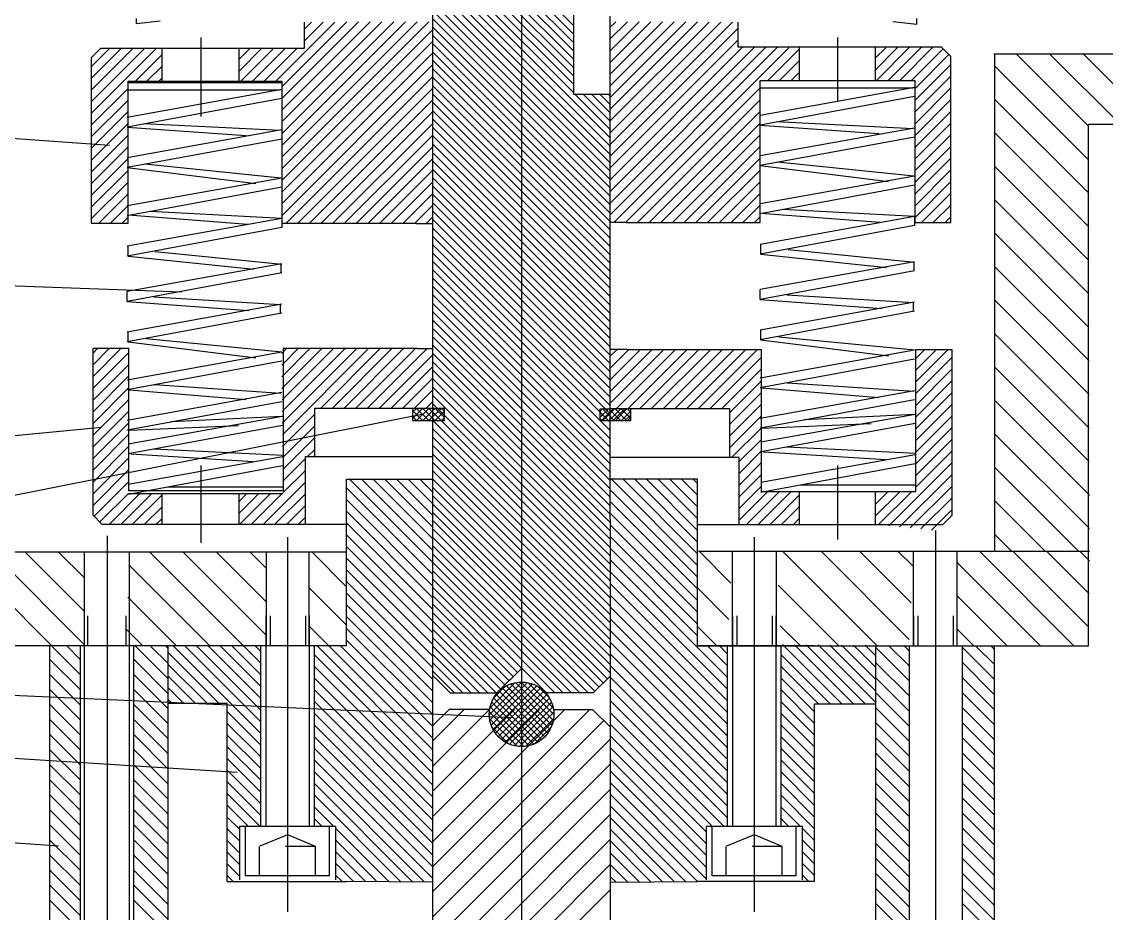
# Model space of a CAD drawing. Extents: x 0.6 to 11.2, y 0 to 9.3.
# Drawn here: x 2.582 to 6.192, y 1.522 to 4.49 of the extents above; entities that cross this region are included whole.
import ezdxf

# ---------------------------------------------------------------- set-up
doc = ezdxf.new("R2010")
doc.units = 0
doc.header["$LTSCALE"] = 10
for name, pattern in [('CENTER', [2, 1.25, -0.25, 0.25, -0.25]), ('DASHDOT', [1, 0.5, -0.25, 0, -0.25]), ('DOT', [0.25, 0, -0.25])]:
    doc.linetypes.add(name, pattern=pattern)
doc.layers.add('1', color=1, linetype='CONTINUOUS')

msp = doc.modelspace()

# ---------------------------------------------------------------- linework, layer by layer
at = {"layer": '1', "color": 0, "linetype": 'CONTINUOUS'}
for p, q in [((4.4182, 5.342), (4.4182, 4.2486)), ((3.9491, 4.9354), (3.9491, 3.2979)), ((4.4182, 4.4764), (3.9496, 4.945)), ((4.4182, 4.4485), (3.9496, 4.9171)), ((4.4182, 4.4207), (3.9496, 4.8893)), ((4.4182, 4.3928), (3.9496, 4.8614)), ((4.4182, 4.365), (3.9496, 4.8336)), ((4.4182, 4.3372), (3.9497, 4.8057)), ((4.4182, 4.3093), (3.9497, 4.7778)), ((4.4182, 4.2815), (3.9497, 4.75)), ((4.4182, 4.2536), (3.9497, 4.7221)), ((4.542, 4.102), (3.9497, 4.6943)), ((4.542, 4.0742), (3.9497, 4.6664)), ((4.542, 4.0463), (3.9498, 4.6386)), ((4.542, 4.0185), (3.9498, 4.6107)), ((4.542, 3.9907), (3.9498, 4.5828)), ((4.5419, 3.9629), (3.9498, 4.555)), ((4.5419, 3.935), (3.9498, 4.5271)), ((2.9636, 4.4821), (2.9636, 4.5003)), ((3.0429, 4.4912), (2.9636, 4.4821)), ((3.6247, 4.4884), (3.427, 4.2907)), ((3.9376, 4.4895), (3.449, 4.0009)), ((3.8985, 4.4894), (3.449, 4.0399)), ((3.8593, 4.4892), (3.449, 4.0788)), ((3.8202, 4.4891), (3.449, 4.1178)), ((3.7811, 4.4889), (3.449, 4.1568)), ((3.742, 4.4888), (3.449, 4.1958)), ((3.7029, 4.4887), (3.449, 4.2347)), ((3.6638, 4.4885), (3.449, 4.2737)), ((3.5856, 4.4883), (3.5229, 4.4255)), ((3.5465, 4.4881), (3.5229, 4.4645)), ((3.5229, 4.4015), (3.5229, 4.488)), ((4.5419, 3.9072), (3.9499, 4.4993)), ((4.5595, 4.4895), (4.5389, 4.4689)), ((4.5983, 4.4894), (4.539, 4.43)), ((4.6371, 4.4892), (4.5391, 4.3912)), ((4.676, 4.4891), (4.5392, 4.3523)), ((4.7148, 4.4889), (4.5393, 4.3134)), ((4.7536, 4.4888), (4.5394, 4.2745)), ((4.7925, 4.4887), (4.5395, 4.2357)), ((4.8313, 4.4885), (4.5396, 4.1968)), ((4.5397, 4.5084), (4.5397, 4.1754)), ((4.8702, 4.4884), (4.5397, 4.1579)), ((4.909, 4.4883), (4.5398, 4.119)), ((4.9478, 4.4881), (4.5399, 4.0802)), ((4.9667, 4.4044), (4.9667, 4.488)), ((5.4819, 4.4905), (5.5612, 4.4814)), ((5.5612, 4.4814), (5.5612, 4.4996)), ((3.9475, 4.4605), (3.449, 3.9619)), ((4.5419, 3.8794), (3.9499, 4.4714)), ((4.5419, 3.8515), (3.9499, 4.4436)), ((4.9667, 4.468), (4.54, 4.0413)), ((3.9476, 4.4216), (3.449, 3.9229)), ((4.5419, 3.8237), (3.9499, 4.4157)), ((4.9667, 4.429), (4.5401, 4.0024)), ((3.032, 4.4023), (2.8147, 4.185)), ((2.9928, 4.4021), (2.8147, 4.224)), ((2.9537, 4.402), (2.8147, 4.263)), ((2.9145, 4.4018), (2.8147, 4.3019)), ((2.8754, 4.4016), (2.8147, 4.3409)), ((2.8147, 4.3708), (2.8455, 4.4015)), ((2.8147, 3.8179), (2.8147, 4.3708)), ((2.8455, 4.4015), (3.5229, 4.4015)), ((3.0478, 4.3791), (2.9592, 4.2906)), ((3.0478, 4.4024), (3.0478, 4.2894)), ((3.3046, 4.4024), (3.3046, 4.2894)), ((3.3048, 4.4024), (3.3046, 4.4022)), ((3.3436, 4.4022), (3.3046, 4.3632)), ((3.3824, 4.4021), (3.3046, 4.3242)), ((3.4213, 4.4019), (3.3088, 4.2894)), ((3.4601, 4.4017), (3.3482, 4.2898)), ((3.4989, 4.4016), (3.3876, 4.2902)), ((3.9476, 4.3826), (3.449, 3.884)), ((4.5419, 3.7959), (3.9499, 4.3878)), ((4.9809, 4.4043), (4.5402, 3.9635)), ((5.0195, 4.4039), (4.5403, 3.9247)), ((5.0582, 4.4036), (4.5404, 3.8858)), ((5.0968, 4.4033), (4.5405, 3.8469)), ((5.1355, 4.4029), (4.5534, 3.8208)), ((5.644, 4.4044), (4.9667, 4.4044)), ((5.1701, 4.3986), (5.0654, 4.2938)), ((5.1701, 4.4026), (5.1701, 4.294)), ((5.4972, 4.4032), (5.4226, 4.3286)), ((5.4579, 4.4029), (5.4226, 4.3676)), ((5.4226, 4.4026), (5.4226, 4.294)), ((5.5365, 4.4035), (5.4269, 4.294)), ((5.5758, 4.4038), (5.4658, 4.2939)), ((5.615, 4.4042), (5.5048, 4.2939)), ((5.6491, 4.3993), (5.5437, 4.2938)), ((5.6686, 4.3798), (5.5547, 4.2659)), ((5.6748, 4.3737), (5.644, 4.4044)), ((5.6748, 3.8208), (5.6748, 4.3737)), ((6.5542, 4.3815), (5.8181, 4.3815)), ((5.8213, 2.7273), (5.8213, 4.3797)), ((6.1331, 4.1415), (5.8946, 4.3801)), ((6.238, 4.1481), (6.0053, 4.3807)), ((6.3096, 4.1878), (6.1161, 4.3813)), ((3.0478, 4.3401), (2.9977, 4.29)), ((3.9476, 4.3437), (3.449, 3.845)), ((4.5419, 3.7681), (3.9499, 4.36)), ((5.1701, 4.3596), (5.1044, 4.2939)), ((5.6748, 4.347), (5.5547, 4.2269)), ((6.1334, 4.0299), (5.8213, 4.342)), ((3.0478, 4.3012), (3.0361, 4.2895)), ((3.9477, 4.3047), (3.4609, 3.8179)), ((4.5419, 3.7402), (3.95, 4.3321)), ((4.5419, 3.7124), (3.95, 4.3043)), ((5.1701, 4.3206), (5.1434, 4.2939)), ((5.6748, 4.308), (5.5547, 4.1879)), ((2.9347, 4.2661), (2.8147, 4.1461)), ((3.4472, 4.2637), (2.9334, 4.1709)), ((3.4425, 4.2614), (2.9334, 4.2614)), ((2.934, 4.2873), (3.4482, 4.2873)), ((3.449, 4.2909), (2.9348, 4.2909)), ((2.9348, 4.2909), (2.9348, 3.8179)), ((3.449, 3.8179), (3.449, 4.2909)), ((3.9477, 4.2658), (3.4998, 3.8179)), ((4.5418, 3.6846), (3.95, 4.2764)), ((5.0405, 4.269), (4.5923, 3.8208)), ((5.5537, 4.2702), (5.04, 4.1775)), ((5.5491, 4.2679), (5.04, 4.2679)), ((5.0405, 3.8208), (5.0405, 4.2938)), ((5.0405, 4.2938), (5.5547, 4.2938)), ((5.5547, 4.2938), (5.5547, 3.8208)), ((5.6748, 4.269), (5.5547, 4.149)), ((2.9346, 4.227), (2.8147, 4.1071)), ((3.4472, 4.2335), (2.9334, 4.1384)), ((3.9477, 4.2268), (3.5388, 3.8179)), ((4.5418, 3.6567), (3.95, 4.2486)), ((4.4182, 4.2486), (4.5421, 4.2486)), ((4.542, 4.1298), (4.4232, 4.2486)), ((4.542, 4.1577), (4.4511, 4.2486)), ((4.542, 4.1855), (4.4789, 4.2486)), ((4.542, 4.2133), (4.5068, 4.2486)), ((4.542, 4.2411), (4.5346, 4.2486)), ((5.0405, 4.23), (4.6313, 3.8208)), ((5.5537, 4.2401), (5.04, 4.145)), ((5.6748, 4.2301), (5.5547, 4.11)), ((6.1336, 3.9183), (5.8213, 4.2306)), ((2.8743, 4.0777), (0.9981, 4.2125)), ((4.5418, 3.6289), (3.95, 4.2207)), ((4.5418, 3.6011), (3.9501, 4.1928)), ((5.0404, 4.191), (4.6703, 3.8208)), ((5.6748, 4.1911), (5.5547, 4.071)), ((2.9345, 4.1879), (2.8147, 4.0681)), ((3.9478, 4.1879), (3.5778, 3.8179)), ((4.5418, 3.5733), (3.9501, 4.165)), ((4.5397, 4.1754), (4.5397, 3.2076)), ((5.5491, 4.1334), (5.0934, 4.1566)), ((5.6748, 4.1521), (5.5547, 4.032)), ((2.9344, 4.1488), (2.8147, 4.0291)), ((2.9334, 4.1384), (3.3286, 4.1106)), ((3.4472, 4.1292), (2.9334, 4.0364)), ((3.4425, 4.1269), (2.9869, 4.15)), ((3.9478, 4.1489), (3.6168, 3.8179)), ((4.5418, 3.5454), (3.9501, 4.1371)), ((5.0404, 4.1519), (4.7093, 3.8208)), ((5.04, 4.145), (5.4352, 4.1172)), ((5.5537, 4.1357), (5.04, 4.043)), ((6.1339, 3.8067), (5.8213, 4.1193)), ((6.1331, 4.0192), (6.1331, 4.1483)), ((6.1331, 4.1483), (6.5542, 4.1483)), ((2.9342, 4.1097), (2.8147, 3.9902)), ((3.4472, 4.099), (2.9334, 4.0039)), ((3.9478, 4.11), (3.6557, 3.8179)), ((4.5418, 3.5176), (3.9501, 4.1093)), ((4.5418, 3.4898), (3.9501, 4.0814)), ((5.0403, 4.1129), (4.7482, 3.8208)), ((5.5537, 4.1056), (5.04, 4.0105)), ((5.6748, 4.1131), (5.5547, 3.9931)), ((2.9341, 4.0706), (2.8147, 3.9512)), ((3.9479, 4.0711), (3.6947, 3.8179)), ((4.5418, 3.4619), (3.9502, 4.0536)), ((5.0403, 4.0739), (4.7872, 3.8208)), ((5.6748, 4.0742), (5.5547, 3.9541)), ((2.934, 4.0315), (2.8147, 3.9122)), ((3.4449, 3.9692), (2.9915, 4.0155)), ((3.9479, 4.0321), (3.7337, 3.8179)), ((4.5418, 3.4341), (3.9502, 4.0257)), ((5.0402, 4.0348), (4.8262, 3.8208)), ((5.04, 4.0105), (5.4677, 3.9572)), ((5.5514, 3.9757), (5.0981, 4.0221)), ((5.6748, 4.0352), (5.5547, 3.9151)), ((6.1341, 3.6951), (5.8213, 4.0079)), ((6.1331, 2.4124), (6.1331, 4.0192)), ((2.9339, 3.9924), (2.8147, 3.8732)), ((2.9334, 4.0039), (3.3612, 3.9506)), ((3.9479, 3.9932), (3.7727, 3.8179)), ((4.5417, 3.4063), (3.9502, 3.9978)), ((5.0402, 3.9958), (4.8652, 3.8208)), ((5.5537, 3.9757), (5.04, 3.8829)), ((5.6748, 3.9962), (5.5547, 3.8761)), ((2.9338, 3.9533), (2.8147, 3.8343)), ((3.4472, 3.9692), (2.9334, 3.8764)), ((3.4472, 3.939), (2.9334, 3.8439)), ((3.9479, 3.9542), (3.8116, 3.8179)), ((4.5417, 3.3784), (3.9502, 3.97)), ((4.5417, 3.3506), (3.9502, 3.9421)), ((5.0401, 3.9568), (4.9041, 3.8208)), ((5.5537, 3.9456), (5.04, 3.8505)), ((5.6748, 3.9572), (5.5547, 3.8372)), ((2.9336, 3.9142), (2.8374, 3.8179)), ((3.948, 3.9153), (3.8506, 3.8179)), ((4.5417, 3.3228), (3.9502, 3.9143)), ((5.04, 3.9178), (4.9431, 3.8208)), ((5.6748, 3.9183), (5.5774, 3.8208)), ((2.9335, 3.8751), (2.8763, 3.8179)), ((3.948, 3.8763), (3.8896, 3.8179)), ((4.5417, 3.295), (3.9503, 3.8864)), ((5.04, 3.8787), (4.9821, 3.8208)), ((5.5537, 3.8412), (5.1143, 3.8644)), ((5.6748, 3.8793), (5.6163, 3.8208)), ((6.1343, 3.5835), (5.8213, 3.8966)), ((2.9338, 3.8364), (2.9153, 3.8179)), ((3.4472, 3.8347), (2.9334, 3.7419)), ((2.9357, 3.8463), (3.3333, 3.8161)), ((3.4472, 3.8347), (3.0078, 3.8578)), ((3.4472, 3.8347), (3.4472, 3.8045)), ((3.948, 3.8374), (3.9286, 3.8179)), ((4.5417, 3.2671), (3.9503, 3.8586)), ((4.5417, 3.2393), (3.9503, 3.8307)), ((5.0402, 3.8399), (5.0211, 3.8208)), ((5.5537, 3.8412), (5.04, 3.7484)), ((5.0423, 3.8528), (5.4398, 3.8227)), ((5.5537, 3.8412), (5.5537, 3.8111)), ((5.6748, 3.8403), (5.6553, 3.8208)), ((2.9348, 3.8179), (2.8147, 3.8179)), ((3.4472, 3.8045), (2.9334, 3.7094)), ((3.8954, 3.8179), (3.449, 3.8179)), ((3.8954, 3.8179), (3.9481, 3.8179)), ((4.5417, 3.2115), (3.9503, 3.8028)), ((4.5941, 3.8208), (4.5405, 3.8208)), ((4.5941, 3.8208), (5.0405, 3.8208)), ((5.5537, 3.8111), (5.04, 3.716)), ((5.5547, 3.8208), (5.6748, 3.8208)), ((4.5417, 3.1836), (3.9503, 3.775)), ((6.1346, 3.4719), (5.8213, 3.7852)), ((2.9357, 3.7094), (2.9357, 3.7419)), ((3.4472, 3.6816), (3.0264, 3.7233)), ((4.5417, 3.1558), (3.9504, 3.7471)), ((4.5416, 3.128), (3.9504, 3.7193)), ((5.0423, 3.716), (5.0423, 3.7484)), ((5.5537, 3.6882), (5.1329, 3.7299)), ((3.4472, 3.6839), (2.9334, 3.5912)), ((2.9357, 3.7094), (3.3542, 3.6654)), ((3.4449, 3.6839), (3.4449, 3.6538)), ((4.5416, 3.1002), (3.9504, 3.6914)), ((5.5537, 3.6905), (5.04, 3.5977)), ((5.0423, 3.716), (5.4607, 3.6719)), ((5.5514, 3.6905), (5.5514, 3.6603)), ((1.411, 3.6517), (3.1142, 3.5902)), ((3.4472, 3.6538), (2.9334, 3.5587)), ((4.5416, 3.0723), (3.9504, 3.6635)), ((5.5537, 3.6603), (5.04, 3.5652)), ((6.1348, 3.3603), (5.8213, 3.6739)), ((4.5416, 3.0445), (3.9504, 3.6357)), ((2.9334, 3.5587), (2.9334, 3.5912)), ((4.5416, 3.0167), (3.9504, 3.6078)), ((4.5416, 2.9888), (3.9505, 3.58)), ((5.04, 3.5652), (5.04, 3.5977)), ((5.5491, 3.5536), (5.1283, 3.5792)), ((2.9334, 3.5587), (3.3379, 3.5285)), ((3.4472, 3.5494), (2.9334, 3.4567)), ((3.4425, 3.5471), (3.0218, 3.5726)), ((3.4425, 3.5494), (3.4425, 3.5193)), ((4.5416, 2.961), (3.9505, 3.5521)), ((5.04, 3.5652), (5.4445, 3.5351)), ((5.5537, 3.556), (5.04, 3.4632)), ((5.5491, 3.556), (5.5491, 3.5258)), ((6.1351, 3.2487), (5.8213, 3.5625)), ((3.4472, 3.5193), (2.9334, 3.4242)), ((4.5416, 2.9332), (3.9505, 3.5243)), ((5.5537, 3.5258), (5.04, 3.4307)), ((4.5416, 2.9054), (3.9505, 3.4964)), ((4.5416, 2.8775), (3.9505, 3.4685)), ((2.9357, 3.4265), (2.9357, 3.4567)), ((3.4472, 3.3894), (2.9962, 3.4335)), ((4.5416, 2.8497), (3.9506, 3.4407)), ((5.0423, 3.4331), (5.0423, 3.4632)), ((5.0423, 3.4307), (5.4677, 3.3774)), ((5.5537, 3.396), (5.1027, 3.44)), ((6.1353, 3.1372), (5.8213, 3.4511)), ((2.9381, 3.4013), (2.8181, 3.4013)), ((2.8181, 3.4013), (2.8181, 2.8484)), ((2.9122, 3.4013), (2.8181, 3.3072)), ((2.8732, 3.4013), (2.8181, 3.3461)), ((2.8342, 3.4013), (2.8181, 3.3851)), ((2.9357, 3.4242), (3.3612, 3.3708)), ((2.9381, 2.9283), (2.9381, 3.4013)), ((3.4635, 3.4013), (3.4472, 3.385)), ((3.5024, 3.4013), (3.4476, 3.3464)), ((3.5414, 3.4013), (3.4479, 3.3078)), ((3.5804, 3.4013), (3.4483, 3.2692)), ((3.6194, 3.4013), (3.4487, 3.2305)), ((3.6583, 3.4013), (3.449, 3.1919)), ((3.6973, 3.4013), (3.4494, 3.1533)), ((3.7363, 3.4013), (3.4497, 3.1147)), ((3.8987, 3.4013), (3.4523, 3.4013)), ((3.4523, 3.4013), (3.4523, 2.9283)), ((3.7753, 3.4013), (3.5775, 3.2035)), ((3.8142, 3.4013), (3.6165, 3.2035)), ((3.8532, 3.4013), (3.6554, 3.2035)), ((3.8922, 3.4013), (3.6944, 3.2035)), ((3.9312, 3.4013), (3.7334, 3.2035)), ((3.8987, 3.4013), (3.9478, 3.4013)), ((4.5415, 2.8219), (3.9506, 3.4128)), ((4.5975, 3.3983), (4.5412, 3.3983)), ((4.7195, 3.3983), (4.5412, 3.22)), ((4.6805, 3.3983), (4.5412, 3.259)), ((4.6416, 3.3983), (4.5412, 3.298)), ((4.6026, 3.3983), (4.5412, 3.3369)), ((4.5636, 3.3983), (4.5412, 3.3759)), ((4.7585, 3.3983), (4.5607, 3.2006)), ((4.5975, 3.3983), (5.0439, 3.3983)), ((4.7975, 3.3983), (4.5997, 3.2006)), ((4.8364, 3.3983), (4.6387, 3.2006)), ((4.8754, 3.3983), (4.6776, 3.2006)), ((4.9144, 3.3983), (4.7166, 3.2006)), ((4.9534, 3.3983), (4.7556, 3.2006)), ((4.9923, 3.3983), (4.7946, 3.2006)), ((5.0313, 3.3983), (4.8335, 3.2006)), ((5.5537, 3.396), (5.04, 3.3032)), ((5.0439, 3.3983), (5.0439, 2.9254)), ((5.5581, 2.9254), (5.5581, 3.3983)), ((5.5581, 3.3983), (5.6781, 3.3983)), ((5.6658, 3.3983), (5.5581, 3.2906)), ((5.6269, 3.3983), (5.5581, 3.3295)), ((5.5879, 3.3983), (5.5581, 3.3685)), ((5.6781, 3.3983), (5.6781, 2.8455)), ((2.9381, 3.3882), (2.8181, 3.2682)), ((3.4472, 3.3894), (2.9334, 3.2966)), ((3.4472, 3.3593), (2.9334, 3.2642)), ((3.9478, 3.3789), (3.7724, 3.2035)), ((4.5415, 2.794), (3.9506, 3.385)), ((5.0438, 3.3719), (4.8725, 3.2006)), ((5.5537, 3.3658), (5.04, 3.2707)), ((5.6781, 3.3717), (5.5581, 3.2516)), ((2.9379, 3.349), (2.8181, 3.2292)), ((3.9478, 3.3399), (3.8113, 3.2035)), ((4.5415, 2.7662), (3.9506, 3.3571)), ((4.5415, 2.7384), (3.9506, 3.3293)), ((5.0437, 3.3328), (4.9115, 3.2006)), ((5.6781, 3.3327), (5.5581, 3.2126)), ((6.1355, 3.0256), (5.8213, 3.3398)), ((2.9377, 3.3099), (2.8181, 3.1902)), ((3.9478, 3.3009), (3.8503, 3.2035)), ((3.9491, 3.2979), (3.9491, 2.8336)), ((4.5415, 2.7106), (3.9507, 3.3014)), ((5.0435, 3.2936), (4.9386, 3.1887)), ((5.5514, 3.2591), (5.1306, 3.287)), ((5.6781, 3.2937), (5.5581, 3.1736)), ((2.9375, 3.2707), (2.8181, 3.1513)), ((3.4472, 3.2549), (2.9334, 3.1621)), ((2.9404, 3.2642), (3.3286, 3.2317)), ((3.4449, 3.2526), (3.0241, 3.2804)), ((3.9478, 3.2619), (3.8893, 3.2035)), ((4.5415, 2.6827), (3.9507, 3.2735)), ((5.0434, 3.2545), (4.9388, 3.1499)), ((5.5537, 3.2614), (5.04, 3.1687)), ((5.0469, 3.2707), (5.4352, 3.2383)), ((5.6781, 3.2547), (5.5581, 3.1347)), ((2.9373, 3.2315), (2.8181, 3.1123)), ((3.4472, 3.2247), (2.9334, 3.1297)), ((3.9478, 3.223), (3.9283, 3.2035)), ((4.5415, 2.6549), (3.9507, 3.2457)), ((4.5415, 2.6271), (3.9507, 3.2178)), ((4.5412, 2.8336), (4.5412, 3.2152)), ((5.0433, 3.2154), (4.9389, 3.1111)), ((5.5537, 3.2313), (5.04, 3.1362)), ((5.6781, 3.2158), (5.5581, 3.0957)), ((6.1358, 2.914), (5.8213, 3.2284)), ((3.9143, 3.1821), (0.8986, 2.5833)), ((2.9371, 3.1924), (2.8181, 3.0733)), ((3.5576, 3.1835), (3.4501, 3.0761)), ((3.5576, 3.0434), (3.5576, 3.2035)), ((3.5576, 3.2035), (3.8569, 3.2035)), ((3.8569, 3.2035), (3.9087, 3.2035)), ((3.8835, 3.1608), (3.8835, 3.2037)), ((3.8835, 3.2037), (3.9879, 3.2037)), ((3.9172, 3.2037), (3.8835, 3.17)), ((3.8966, 3.2037), (3.8835, 3.1906)), ((3.8835, 3.1946), (3.9172, 3.1608)), ((3.9379, 3.2037), (3.895, 3.1608)), ((3.895, 3.2037), (3.9379, 3.1608)), ((3.9087, 3.2035), (3.9478, 3.2035)), ((3.9585, 3.2037), (3.9156, 3.1608)), ((3.9156, 3.2037), (3.9585, 3.1608)), ((3.9792, 3.2037), (3.9363, 3.1608)), ((3.9363, 3.2037), (3.9792, 3.1608)), ((4.5415, 2.5992), (3.9507, 3.19)), ((3.9569, 3.2037), (3.9879, 3.1728)), ((3.9879, 3.1918), (3.9569, 3.1608)), ((3.9776, 3.2037), (3.9879, 3.1934)), ((3.9879, 3.2037), (3.9879, 3.1608)), ((4.5071, 3.1608), (4.5071, 3.2007)), ((4.5071, 3.2007), (4.5409, 3.2007)), ((4.5119, 3.2007), (4.5071, 3.1959)), ((4.5347, 3.2007), (4.5071, 3.1731)), ((4.514, 3.2007), (4.5071, 3.1937)), ((4.5071, 3.1884), (4.5347, 3.1608)), ((4.5508, 3.2007), (4.511, 3.1608)), ((4.5553, 3.2007), (4.5155, 3.1608)), ((4.5155, 3.2007), (4.5553, 3.1608)), ((4.576, 3.2007), (4.5361, 3.1608)), ((4.5361, 3.2007), (4.576, 3.1608)), ((4.5875, 3.2006), (4.5412, 3.2006)), ((4.5898, 3.2007), (4.55, 3.1608)), ((4.5966, 3.2007), (4.5568, 3.1608)), ((4.5568, 3.2007), (4.5966, 3.1608)), ((4.5775, 3.2007), (4.6084, 3.1697)), ((4.6084, 3.1918), (4.5775, 3.1608)), ((4.6393, 3.2006), (4.5875, 3.2006)), ((4.6084, 3.1803), (4.589, 3.1608)), ((4.5981, 3.2007), (4.6084, 3.1903)), ((4.6084, 3.2007), (4.6084, 3.1608)), ((4.9386, 3.2006), (4.6393, 3.2006)), ((4.9386, 3.0405), (4.9386, 3.2006)), ((5.5561, 3.1826), (5.0423, 3.0898)), ((5.5537, 3.1826), (5.1864, 3.164)), ((2.9369, 3.1532), (2.8181, 3.0343)), ((3.4495, 3.176), (2.9357, 3.0833)), ((3.4495, 3.1459), (2.9357, 3.0508)), ((2.9404, 3.1297), (3.3031, 3.1459)), ((3.4472, 3.176), (3.0799, 3.1575)), ((3.5574, 3.1444), (3.4504, 3.0375)), ((3.8835, 3.1739), (3.8966, 3.1608)), ((3.9879, 3.1608), (3.8835, 3.1608)), ((4.5415, 2.5714), (3.9507, 3.1621)), ((3.9879, 3.1712), (3.9776, 3.1608)), ((4.5071, 3.1678), (4.514, 3.1608)), ((4.6084, 3.1608), (4.5071, 3.1608)), ((4.6084, 3.1712), (4.5981, 3.1608)), ((5.0431, 3.1763), (4.9391, 3.0723)), ((5.5561, 3.1525), (5.0423, 3.0574)), ((5.0469, 3.1362), (5.4096, 3.1525)), ((5.6781, 3.1768), (5.5581, 3.0567)), ((1.3289, 2.9961), (2.8474, 3.1395)), ((2.9367, 3.114), (2.8181, 2.9954)), ((3.5572, 3.1053), (3.4508, 2.9988)), ((4.5414, 2.5436), (3.9508, 3.1343)), ((4.5414, 2.5158), (3.9508, 3.1064)), ((5.043, 3.1372), (4.9448, 3.039)), ((5.6781, 3.1378), (5.5581, 3.0177)), ((6.136, 2.8024), (5.8213, 3.1171)), ((2.9365, 3.0749), (2.8181, 2.9564)), ((4.5414, 2.4879), (3.9508, 3.0785)), ((5.0429, 3.0981), (4.97, 3.0252)), ((5.5584, 3.0527), (5.1283, 3.0736)), ((5.6781, 3.0988), (5.5581, 2.9788)), ((2.9363, 3.0357), (2.8181, 2.9174)), ((3.4495, 3.0415), (2.9357, 2.9488)), ((2.945, 3.0508), (3.3519, 3.0253)), ((3.4518, 3.0462), (3.0218, 3.0671)), ((3.5262, 3.0353), (3.4511, 2.9602)), ((3.5262, 2.8177), (3.5262, 3.0419)), ((3.5262, 3.0419), (3.557, 3.0419)), ((3.5571, 3.0662), (3.5328, 3.0419)), ((3.557, 3.0419), (3.9485, 3.0419)), ((4.5414, 2.4601), (3.9508, 3.0507)), ((4.9392, 3.039), (4.5404, 3.039)), ((4.97, 3.039), (4.9392, 3.039)), ((5.0427, 3.059), (4.97, 2.9863)), ((4.97, 2.8148), (4.97, 3.039)), ((5.5561, 3.0481), (5.0423, 2.9553)), ((5.0516, 3.0574), (5.4584, 3.0319)), ((5.6781, 3.0599), (5.5581, 2.9398)), ((3.4495, 3.0114), (2.9357, 2.9163)), ((4.5414, 2.4323), (3.9508, 3.0228)), ((5.0426, 3.0199), (4.97, 2.9473)), ((5.5561, 3.018), (5.0423, 2.9229)), ((5.6781, 3.0209), (5.4688, 2.8116)), ((6.0997, 2.7273), (5.8213, 3.0057)), ((2.9361, 2.9965), (2.8181, 2.8784)), ((3.5262, 2.9963), (3.4515, 2.9216)), ((3.6629, 2.4124), (3.6629, 2.9665)), ((3.6629, 2.9665), (3.9514, 2.9665)), ((3.951, 2.689), (3.6735, 2.9665)), ((3.951, 2.7279), (3.7125, 2.9665)), ((3.9511, 2.7668), (3.7515, 2.9665)), ((3.9512, 2.8057), (3.7904, 2.9665)), ((3.9512, 2.8447), (3.8294, 2.9665)), ((3.9513, 2.8836), (3.8684, 2.9665)), ((3.9514, 2.9225), (3.9074, 2.9665)), ((3.9514, 2.9614), (3.9463, 2.9665)), ((4.5414, 2.4044), (3.9509, 2.995)), ((4.5414, 2.3766), (3.9509, 2.9671)), ((4.8315, 2.9665), (4.5429, 2.9665)), ((4.8315, 2.6797), (4.5447, 2.9665)), ((4.8315, 2.7187), (4.5836, 2.9665)), ((4.8315, 2.7576), (4.6226, 2.9665)), ((4.8315, 2.7966), (4.6616, 2.9665)), ((4.8315, 2.8356), (4.7006, 2.9665)), ((4.8315, 2.8745), (4.7395, 2.9665)), ((4.8315, 2.9135), (4.7785, 2.9665)), ((4.8315, 2.9525), (4.8175, 2.9665)), ((4.8315, 2.4124), (4.8315, 2.9665)), ((5.0425, 2.9808), (4.97, 2.9083)), ((5.6781, 2.9819), (5.5043, 2.8081)), ((2.9359, 2.9574), (2.8225, 2.8439)), ((3.4523, 2.9283), (2.9381, 2.9283)), ((3.0683, 2.9418), (3.4518, 2.9418)), ((3.5262, 2.9573), (3.3854, 2.8165)), ((3.9509, 2.6501), (3.6629, 2.9381)), ((4.5414, 2.3488), (3.9509, 2.9393)), ((4.8315, 2.6407), (4.5429, 2.9293)), ((5.0423, 2.9417), (4.97, 2.8693)), ((5.0439, 2.9254), (5.5581, 2.9254)), ((5.1701, 2.9248), (5.1701, 2.8161)), ((5.1748, 2.9484), (5.5584, 2.9484)), ((5.5044, 2.9251), (5.4226, 2.8433)), ((5.4653, 2.925), (5.4226, 2.8823)), ((5.4226, 2.9248), (5.4226, 2.8161)), ((5.4261, 2.9248), (5.4226, 2.9212)), ((5.5436, 2.9253), (5.4333, 2.815)), ((5.6781, 2.9429), (5.5398, 2.8046)), ((2.9358, 2.9182), (2.8421, 2.8245)), ((2.9742, 2.9176), (2.874, 2.8175)), ((3.0145, 2.919), (2.9126, 2.8171)), ((2.9374, 2.9188), (3.4515, 2.9188)), ((3.0478, 2.9133), (2.9512, 2.8167)), ((3.0478, 2.9202), (3.0478, 2.8158)), ((3.3046, 2.9202), (3.3046, 2.8158)), ((3.3329, 2.9199), (3.3046, 2.8916)), ((3.3715, 2.9195), (3.3046, 2.8527)), ((3.4101, 2.9192), (3.3068, 2.8159)), ((3.4487, 2.9188), (3.3461, 2.8162)), ((3.5262, 2.9183), (3.4247, 2.8169)), ((3.9508, 2.6112), (3.6629, 2.8991)), ((4.5414, 2.321), (3.9509, 2.9114)), ((4.8315, 2.6017), (4.5428, 2.8904)), ((5.0628, 2.9232), (4.97, 2.8304)), ((5.1024, 2.9238), (4.9936, 2.815)), ((5.1419, 2.9244), (5.0328, 2.8152)), ((5.1701, 2.9135), (5.072, 2.8155)), ((5.6781, 2.904), (5.5753, 2.8011)), ((5.9883, 2.7273), (5.8213, 2.8944)), ((3.0478, 2.8743), (2.9899, 2.8164)), ((3.5262, 2.8794), (3.464, 2.8172)), ((3.9508, 2.5723), (3.6629, 2.8602)), ((4.5317, 2.3028), (3.9509, 2.8835)), ((4.5177, 2.2889), (3.9509, 2.8557)), ((5.1701, 2.8746), (5.1112, 2.8157)), ((5.6781, 2.865), (5.6108, 2.7976)), ((2.8181, 2.8484), (2.8488, 2.8177)), ((2.8488, 2.8177), (3.5262, 2.8177)), ((3.0478, 2.8353), (3.0285, 2.816)), ((3.5262, 2.8404), (3.5033, 2.8175)), ((3.5262, 2.8177), (3.6647, 2.8177)), ((3.9507, 2.5334), (3.6629, 2.8212)), ((3.9491, 2.8336), (3.9491, 1.6253)), ((4.5038, 2.275), (3.951, 2.8278)), ((4.5412, 2.8336), (4.5412, 1.8788)), ((4.8315, 2.5628), (4.5428, 2.8514)), ((5.1701, 2.8356), (5.1505, 2.816)), ((5.6781, 2.8455), (5.6474, 2.8148)), ((3.9506, 2.4945), (3.6629, 2.7822)), ((4.4899, 2.2611), (3.951, 2.8)), ((4.8315, 2.5238), (4.5427, 2.8125)), ((4.97, 2.8148), (4.8318, 2.8148)), ((5.6474, 2.8148), (4.97, 2.8148)), ((5.877, 2.7273), (5.8213, 2.783)), ((4.4674, 2.2557), (3.951, 2.7721)), ((4.4396, 2.2557), (3.951, 2.7443)), ((4.8315, 2.4848), (4.5427, 2.7736)), ((3.6632, 2.7243), (1.991, 2.7243)), ((2.6826, 2.4125), (2.3677, 2.7274)), ((2.7889, 2.4175), (2.48, 2.7264)), ((2.7898, 2.528), (2.5923, 2.7255)), ((2.7906, 2.6385), (2.7046, 2.7245)), ((2.7913, 0.325), (2.7913, 2.7238)), ((2.9404, 0.3262), (2.9404, 2.7238)), ((3.3196, 2.4121), (3.0079, 2.7238)), ((3.3955, 2.4475), (3.1193, 2.7237)), ((3.3955, 2.5589), (3.2307, 2.7237)), ((3.3955, 2.6702), (3.342, 2.7237)), ((3.3955, 2.7237), (3.3955, 2.4126)), ((3.539, 2.4126), (3.539, 2.7237)), ((3.6631, 2.6091), (3.5485, 2.7237)), ((3.9506, 2.4556), (3.6629, 2.7432)), ((4.4118, 2.2557), (3.951, 2.7164)), ((4.8315, 2.4458), (4.5426, 2.7347)), ((4.8348, 2.7273), (5.8213, 2.7273)), ((4.9427, 2.6213), (4.8378, 2.7262)), ((4.9484, 2.4125), (4.9484, 2.726)), ((5.0944, 2.4125), (5.0944, 2.726)), ((5.4303, 2.4115), (5.1157, 2.726)), ((5.5365, 2.4333), (5.2438, 2.726)), ((5.5422, 2.5557), (5.3719, 2.726)), ((5.5479, 2.678), (5.4999, 2.726)), ((5.5502, 2.4125), (5.5502, 2.726)), ((5.6962, 2.4125), (5.6962, 2.726)), ((6.0847, 2.4124), (5.7709, 2.7262)), ((5.8213, 2.7273), (6.1362, 2.7273)), ((6.1337, 2.4747), (5.8819, 2.7266)), ((6.1348, 2.585), (5.9929, 2.7269)), ((6.1359, 2.6953), (6.1039, 2.7272)), ((3.2081, 2.4122), (2.9389, 2.6814)), ((3.9505, 2.4167), (3.6629, 2.7043)), ((4.3839, 2.2557), (3.9511, 2.6885)), ((4.9314, 2.3069), (4.5426, 2.6957)), ((5.9735, 2.4123), (5.6961, 2.6897)), ((3.9504, 2.3778), (3.6629, 2.6653)), ((4.3561, 2.2557), (3.9511, 2.6607)), ((4.9314, 2.268), (4.5425, 2.6568)), ((3.663, 2.4812), (3.5394, 2.6047)), ((3.9504, 2.3389), (3.6629, 2.6263)), ((4.246, 2.3379), (3.9511, 2.6328)), ((4.232, 2.324), (3.9511, 2.605)), ((4.9314, 2.229), (4.5425, 2.6179)), ((4.9361, 2.4998), (4.829, 2.607)), ((5.302, 2.4117), (5.0998, 2.6139)), ((3.0966, 2.4124), (2.935, 2.5739)), ((3.9503, 2.2999), (3.6629, 2.5873)), ((4.2181, 2.3101), (3.9511, 2.5771)), ((4.9314, 2.19), (4.5424, 2.579)), ((5.8622, 2.4122), (5.6958, 2.5786)), ((3.9502, 2.261), (3.6629, 2.5484)), ((4.2042, 2.2962), (3.9512, 2.5493)), ((4.9314, 2.151), (4.5424, 2.5401)), ((3.9502, 2.2221), (3.6629, 2.5094)), ((4.1902, 2.2823), (3.9512, 2.5214)), ((4.1763, 2.2684), (3.9512, 2.4935)), ((4.9314, 2.1121), (4.5423, 2.5011)), ((2.9851, 2.4125), (2.9312, 2.4664)), ((3.6039, 2.4122), (3.5398, 2.4762)), ((3.9501, 2.1832), (3.6629, 2.4704)), ((4.1612, 2.2557), (3.9512, 2.4657)), ((4.9314, 2.0731), (4.5423, 2.4622)), ((4.8957, 2.4122), (4.8306, 2.4773)), ((5.1738, 2.4119), (5.1064, 2.4793)), ((5.751, 2.412), (5.6955, 2.4675)), ((3.95, 2.1443), (3.6629, 2.4314)), ((4.1334, 2.2557), (3.9512, 2.4378)), ((4.9314, 2.0341), (4.5422, 2.4233)), ((3.2662, 2.4124), (2.0297, 2.4124)), ((2.6749, 2.4095), (2.6749, 1.2408)), ((2.7778, 2.3155), (2.6837, 2.4096)), ((2.7779, 2.3655), (2.7328, 2.4106)), ((2.7779, 1.1263), (2.7779, 2.4114)), ((2.9549, 1.1263), (2.9549, 2.4114)), ((3.0695, 2.3029), (2.961, 2.4113)), ((3.0695, 2.353), (3.012, 2.4105)), ((3.0695, 2.4031), (3.063, 2.4096)), ((3.0695, 1.2408), (3.0695, 2.4095)), ((3.2388, 2.2206), (3.0699, 2.3895)), ((3.3778, 2.1205), (3.086, 2.4124)), ((3.3778, 2.1595), (3.125, 2.4123)), ((3.3778, 2.1985), (3.164, 2.4123)), ((3.3778, 2.2375), (3.203, 2.4122)), ((3.3778, 2.2764), (3.2421, 2.4122)), ((3.6629, 2.4124), (3.2662, 2.4124)), ((3.3778, 2.3154), (3.2811, 2.4121)), ((3.3778, 2.3544), (3.3201, 2.4121)), ((3.3778, 2.3934), (3.3592, 2.412)), ((3.3778, 1.9519), (3.3778, 2.412)), ((3.3957, 1.8115), (3.3957, 2.412)), ((3.54, 1.8115), (3.54, 2.412)), ((3.5561, 1.9519), (3.5561, 2.412)), ((3.9498, 2.0276), (3.5654, 2.412)), ((3.9499, 2.0665), (3.6042, 2.4122)), ((3.95, 2.1054), (3.643, 2.4123)), ((4.1055, 2.2557), (3.9512, 2.41)), ((4.9314, 1.9952), (4.5422, 2.3844)), ((4.8315, 2.4124), (5.221, 2.4124)), ((5.221, 2.4124), (4.8315, 2.4124)), ((4.9314, 2.3459), (4.865, 2.4123)), ((4.9314, 2.3849), (4.9042, 2.4121)), ((4.9314, 1.9519), (4.9314, 2.412)), ((4.9492, 1.8115), (4.9492, 2.412)), ((5.0936, 1.8115), (5.0936, 2.412)), ((5.1096, 1.9519), (5.1096, 2.412)), ((5.3116, 2.2194), (5.1148, 2.4162)), ((5.3506, 2.2194), (5.1541, 2.4159)), ((5.3896, 2.2194), (5.1934, 2.4156)), ((5.221, 2.4124), (5.8203, 2.4124)), ((5.4258, 2.2221), (5.2327, 2.4152)), ((5.4256, 2.2613), (5.272, 2.4149)), ((5.4253, 2.3006), (5.3113, 2.4146)), ((5.4251, 2.3398), (5.3506, 2.4143)), ((5.4248, 2.379), (5.3899, 2.4139)), ((5.4247, 1.2287), (5.4247, 2.4095)), ((5.5355, 2.2954), (5.4247, 2.4063)), ((5.5355, 2.3456), (5.4708, 2.4102)), ((5.5355, 2.3957), (5.5201, 2.4111)), ((5.5355, 2.4113), (5.5355, 1.121)), ((5.7125, 2.4113), (5.7125, 1.121)), ((5.8192, 2.3008), (5.7125, 2.4076)), ((5.8192, 2.3509), (5.7596, 2.4105)), ((5.8192, 2.401), (5.8106, 2.4096)), ((5.8192, 2.4095), (5.8192, 1.2287)), ((5.8203, 2.4124), (6.1331, 2.4124)), ((2.7778, 2.2654), (2.6749, 2.3683)), ((3.0695, 2.2528), (2.9548, 2.3674)), ((3.1998, 2.2206), (3.0699, 2.3505)), ((3.9498, 1.9887), (3.5561, 2.3824)), ((4.0777, 2.2557), (3.9513, 2.3821)), ((4.0499, 2.2557), (3.9513, 2.3543)), ((5.2727, 2.2194), (5.1098, 2.3822)), ((5.5355, 2.2453), (5.4247, 2.3562)), ((5.8192, 2.2507), (5.7125, 2.3574)), ((2.7778, 2.2153), (2.6749, 2.3182)), ((3.0695, 2.2026), (2.9548, 2.3173)), ((3.1609, 2.2206), (3.0699, 2.3116)), ((3.9497, 1.9498), (3.5561, 2.3434)), ((4.022, 2.2557), (3.9513, 2.3264)), ((4.0082, 2.2557), (3.9513, 2.3125)), ((4.2463, 2.3383), (4.1635, 2.2557)), ((4.2463, 2.3383), (4.3291, 2.2557)), ((4.5414, 2.3125), (4.4844, 2.2557)), ((4.9314, 1.9562), (4.5421, 2.3454)), ((5.2337, 2.2194), (5.1098, 2.3433)), ((1.6392, 2.2878), (4.2142, 2.1741)), ((3.9496, 1.9109), (3.5561, 2.3044)), ((4.2468, 2.2915), (4.1385, 2.1833)), ((4.2656, 2.2897), (4.1403, 2.1644)), ((4.2238, 2.2892), (4.1408, 2.2062)), ((4.2818, 2.2853), (4.1447, 2.1482)), ((4.2962, 2.279), (4.151, 2.1339)), ((4.1894, 2.2755), (4.1545, 2.2406)), ((4.3406, 2.1339), (4.1955, 2.279)), ((4.3469, 2.1482), (4.2098, 2.2853)), ((4.3514, 2.1644), (4.2261, 2.2897)), ((4.3532, 2.1833), (4.2449, 2.2915)), ((4.3509, 2.2062), (4.2679, 2.2892)), ((4.3371, 2.2406), (4.3023, 2.2755)), ((4.9314, 1.9172), (4.5421, 2.3065)), ((5.221, 2.1931), (5.1098, 2.3043)), ((5.5355, 2.1952), (5.4247, 2.3061)), ((5.8192, 2.2006), (5.7125, 2.3073)), ((2.7778, 2.1652), (2.6749, 2.2681)), ((3.0695, 2.1525), (2.9548, 2.2672)), ((3.1219, 2.2206), (3.0699, 2.2726)), ((3.9496, 1.872), (3.5561, 2.2655)), ((4.0082, 2.2557), (4.1686, 2.2557)), ((4.3002, 2.0917), (4.1533, 2.2386)), ((4.3089, 2.2711), (4.159, 2.1211)), ((4.3125, 2.1001), (4.1617, 2.2508)), ((4.3201, 2.2617), (4.1684, 2.1099)), ((4.3233, 2.1099), (4.1715, 2.2617)), ((4.33, 2.2508), (4.1792, 2.1001)), ((4.3327, 2.1211), (4.1828, 2.2711)), ((4.3384, 2.2386), (4.1915, 2.0917)), ((4.4844, 2.2557), (4.3254, 2.2557)), ((4.9314, 1.8782), (4.542, 2.2676)), ((5.221, 2.1541), (5.1098, 2.2654)), ((5.5356, 2.1451), (5.4247, 2.256)), ((5.8192, 2.1505), (5.7125, 2.2572)), ((2.7778, 2.1151), (2.6749, 2.218)), ((3.0695, 2.1024), (2.9548, 2.2171)), ((3.0829, 2.2206), (3.0699, 2.2336)), ((3.2662, 2.2206), (3.0699, 2.2206)), ((3.2662, 1.6281), (3.2662, 2.2206)), ((3.9495, 1.8331), (3.5561, 2.2265)), ((4.2708, 2.0798), (4.1414, 2.2091)), ((4.2864, 2.0848), (4.1465, 2.2248)), ((4.3452, 2.2248), (4.2053, 2.0848)), ((4.3502, 2.2091), (4.2209, 2.0798)), ((4.9314, 1.8393), (4.542, 2.2287)), ((5.221, 2.1152), (5.1098, 2.2264)), ((5.221, 1.6281), (5.221, 2.2194)), ((5.221, 2.2194), (5.4259, 2.2194)), ((5.5356, 2.0949), (5.4247, 2.2058)), ((5.8192, 2.1004), (5.7126, 2.207)), ((2.7778, 2.065), (2.6749, 2.1678)), ((3.0695, 2.0523), (2.9548, 2.167)), ((3.3778, 2.0816), (3.2662, 2.1932)), ((3.9494, 1.7941), (3.5561, 2.1875)), ((4.0048, 2.2005), (3.9487, 2.1445)), ((4.0552, 2.2005), (3.9487, 2.094)), ((4.3058, 2.2005), (3.9488, 1.8436)), ((4.2222, 2.2005), (3.9488, 1.9271)), ((4.1387, 2.2005), (3.9488, 2.0106)), ((4.4728, 2.2005), (3.9489, 1.6767)), ((4.3893, 2.2005), (3.9489, 1.7601)), ((4.1405, 2.2005), (4.0048, 2.2005)), ((4.0048, 2.2005), (4.0048, 2.2005)), ((4.2528, 2.0771), (4.1387, 2.1912)), ((4.2314, 2.0778), (4.1395, 2.1698)), ((4.353, 2.1912), (4.2388, 2.0771)), ((4.3522, 2.1698), (4.2602, 2.0778)), ((4.3535, 2.2005), (4.4822, 2.2005)), ((4.4822, 2.2005), (4.5406, 2.1422)), ((4.9204, 1.8113), (4.5419, 2.1897)), ((5.221, 2.0762), (5.1098, 2.1874)), ((3.3778, 2.0426), (3.2662, 2.1542)), ((3.9494, 1.7552), (3.5561, 2.1485)), ((4.5193, 2.1635), (3.949, 1.5932)), ((4.2026, 2.086), (4.1476, 2.141)), ((4.3441, 2.141), (4.289, 2.086)), ((4.8814, 1.8113), (4.5419, 2.1508)), ((5.221, 2.0372), (5.1097, 2.1485)), ((5.5356, 2.0448), (5.4247, 2.1557)), ((5.8192, 2.0503), (5.7126, 2.1569)), ((1.3289, 2.1151), (3.2988, 1.9922)), ((2.7777, 2.0149), (2.6749, 2.1177)), ((3.0695, 2.0022), (2.9548, 2.1169)), ((3.3778, 2.0036), (3.2662, 2.1153)), ((3.9493, 1.7163), (3.5561, 2.1096)), ((4.5407, 2.1014), (3.949, 1.5097)), ((4.86, 1.7937), (4.5418, 2.1119)), ((5.221, 1.9982), (5.1097, 2.1095)), ((5.5356, 1.9947), (5.4247, 2.1056)), ((5.8192, 2.0001), (5.7126, 2.1068)), ((2.7777, 1.9648), (2.6749, 2.0676)), ((3.0695, 1.9521), (2.9548, 2.0668)), ((3.3778, 1.9646), (3.2662, 2.0763)), ((3.9492, 1.6774), (3.5561, 2.0706)), ((4.8599, 1.7548), (4.5418, 2.073)), ((5.221, 1.9593), (5.1097, 2.0706)), ((3.3778, 1.9257), (3.2662, 2.0373)), ((3.9492, 1.6385), (3.5561, 2.0316)), ((4.8598, 1.7159), (4.5417, 2.034)), ((5.221, 1.9203), (5.1097, 2.0316)), ((5.5356, 1.9446), (5.4247, 2.0555)), ((5.8192, 1.95), (5.7126, 2.0566)), ((2.7777, 1.9147), (2.6749, 2.0175)), ((3.0695, 1.902), (2.9548, 2.0167)), ((3.3778, 1.8867), (3.2662, 1.9983)), ((3.9231, 1.6256), (3.5561, 1.9926)), ((4.5407, 2.0179), (3.949, 1.4262)), ((4.8597, 1.6771), (4.5417, 1.9951)), ((5.221, 1.8813), (5.1097, 1.9926)), ((5.5356, 1.8944), (5.4247, 2.0054)), ((5.8192, 1.8999), (5.7126, 2.0065)), ((2.7777, 1.8646), (2.6749, 1.9674)), ((3.0695, 1.8519), (2.9548, 1.9666)), ((3.3778, 1.8477), (3.2662, 1.9594)), ((3.3778, 1.9002), (3.3778, 1.9519)), ((3.8837, 1.6261), (3.5561, 1.9537)), ((3.5561, 1.9002), (3.5561, 1.9519)), ((4.8596, 1.6382), (4.5416, 1.9562)), ((4.9314, 1.9002), (4.9314, 1.9519)), ((5.1096, 1.9002), (5.1096, 1.9519)), ((5.221, 1.8424), (5.1097, 1.9537)), ((5.5356, 1.8443), (5.4247, 1.9553)), ((5.8192, 1.8498), (5.7127, 1.9564)), ((2.7777, 1.8145), (2.6749, 1.9173)), ((3.0695, 1.8018), (2.9548, 1.9165)), ((3.3753, 1.8113), (3.2662, 1.9204)), ((3.8443, 1.6265), (3.5561, 1.9147)), ((4.5408, 1.9345), (3.9491, 1.3428)), ((4.8303, 1.6285), (4.5416, 1.9173)), ((5.221, 1.8034), (5.1097, 1.9147)), ((3.3363, 1.8113), (3.2662, 1.8814)), ((3.3778, 1.8113), (3.3778, 1.9002)), ((3.5561, 1.8113), (3.5561, 1.9002)), ((4.5412, 1.8788), (4.5412, 1.6253)), ((4.7918, 1.6281), (4.5415, 1.8783)), ((4.9314, 1.8113), (4.9314, 1.9002)), ((5.1096, 1.8113), (5.1096, 1.9002)), ((5.5357, 1.7942), (5.4247, 1.9052)), ((5.8192, 1.7997), (5.7127, 1.9063)), ((2.7777, 1.7644), (2.6749, 1.8672)), ((3.0695, 1.7517), (2.9548, 1.8664)), ((3.3066, 1.8021), (3.2662, 1.8424)), ((3.6205, 1.8113), (3.5561, 1.8757)), ((4.5408, 1.851), (3.9491, 1.2593)), ((5.1741, 1.8113), (5.1096, 1.8757)), ((5.5357, 1.7441), (5.4247, 1.8551)), ((5.8192, 1.7496), (5.7127, 1.8561)), ((2.7776, 1.7143), (2.6749, 1.8171)), ((3.0695, 1.7015), (2.9547, 1.8162)), ((3.6274, 1.8113), (3.3065, 1.8113)), ((3.3065, 1.8113), (3.3065, 1.6335)), ((3.3268, 1.6465), (3.3268, 1.812)), ((3.5815, 1.8113), (3.5561, 1.8367)), ((3.605, 1.812), (3.605, 1.6465)), ((3.6274, 1.6335), (3.6274, 1.8113)), ((4.7532, 1.6277), (4.5415, 1.8394)), ((5.1809, 1.8113), (4.8601, 1.8113)), ((4.8601, 1.8113), (4.8601, 1.6335)), ((4.8803, 1.6465), (4.8803, 1.812)), ((5.1352, 1.8113), (5.1096, 1.8368)), ((5.1585, 1.812), (5.1585, 1.6465)), ((5.1809, 1.6335), (5.1809, 1.8113)), ((5.8192, 1.6995), (5.7127, 1.806)), ((2.1497, 1.7873), (2.7038, 1.7463)), ((3.3067, 1.7629), (3.2662, 1.8035)), ((3.8049, 1.6269), (3.6274, 1.8044)), ((4.7147, 1.6272), (4.5414, 1.8005)), ((5.221, 1.7644), (5.181, 1.8044)), ((5.5357, 1.6939), (5.4247, 1.805)), ((2.7776, 1.6642), (2.6749, 1.767)), ((3.0695, 1.6514), (2.9547, 1.7661)), ((3.3068, 1.7238), (3.2662, 1.7645)), ((3.7655, 1.6273), (3.6274, 1.7654)), ((4.5409, 1.7675), (3.8901, 1.1167)), ((4.6761, 1.6268), (4.5414, 1.7616)), ((5.221, 1.7254), (5.1812, 1.7652)), ((5.5357, 1.6438), (5.4247, 1.7549)), ((5.8192, 1.6494), (5.7127, 1.7559)), ((2.7776, 1.6141), (2.6749, 1.7169)), ((3.0695, 1.6013), (2.9547, 1.716)), ((3.307, 1.6847), (3.2662, 1.7255)), ((3.7261, 1.6277), (3.6275, 1.7264)), ((4.6376, 1.6264), (4.5413, 1.7227)), ((5.221, 1.6865), (5.1815, 1.726)), ((5.5357, 1.5937), (5.4247, 1.7047)), ((5.8192, 1.5993), (5.7128, 1.7057)), ((2.7776, 1.564), (2.6749, 1.6667)), ((3.0695, 1.5512), (2.9547, 1.6659)), ((3.3071, 1.6456), (3.2662, 1.6866)), ((3.6867, 1.6282), (3.6275, 1.6873)), ((4.5409, 1.684), (3.9736, 1.1167)), ((4.599, 1.626), (4.5413, 1.6837)), ((5.221, 1.6475), (5.1817, 1.6868)), ((3.2862, 1.6276), (3.2662, 1.6476)), ((3.2662, 1.6281), (3.6629, 1.6281)), ((3.605, 1.6465), (3.3268, 1.6465)), ((3.6473, 1.6286), (3.6276, 1.6483)), ((3.9491, 1.6253), (3.6629, 1.6281)), ((3.9491, 1.6253), (3.9491, 1.2409)), ((4.5605, 1.6256), (4.5412, 1.6448)), ((4.5412, 1.6253), (4.8315, 1.6281)), ((4.5412, 1.6253), (4.5412, 1.2313)), ((5.221, 1.6281), (4.8315, 1.6281)), ((5.1585, 1.6465), (4.8803, 1.6465)), ((5.2015, 1.628), (5.182, 1.6475)), ((5.5357, 1.5436), (5.4247, 1.6546)), ((5.8192, 1.5492), (5.7128, 1.6556)), ((2.7776, 1.514), (2.6749, 1.6166)), ((3.0695, 1.5011), (2.9547, 1.6158)), ((4.541, 1.6006), (4.0571, 1.1167)), ((5.5357, 1.4935), (5.4247, 1.6045)), ((5.8192, 1.4991), (5.7128, 1.6055)), ((2.7776, 1.4639), (2.6749, 1.5665)), ((3.0695, 1.451), (2.9547, 1.5657)), ((5.5358, 1.4433), (5.4247, 1.5544)), ((5.8192, 1.4489), (5.7128, 1.5553))]:
    msp.add_line(p, q, dxfattribs=at)
at = {"layer": '1', "color": 0, "linetype": 'DASHDOT'}
for p, q in [((4.2456, 4.8676), (4.2456, 2.6913)), ((5.6236, 2.7963), (5.6236, 0.0577)), ((2.866, 2.7782), (2.866, 0.0214)), ((3.4669, 2.7734), (3.4669, 1.5269)), ((5.0205, 2.7734), (5.0205, 1.5269)), ((4.2456, 2.6913), (4.2456, 0.0149))]:
    msp.add_line(p, q, dxfattribs=at)
at = {"layer": '1', "color": 0, "linetype": 'CENTER'}
for p, q in [((3.1777, 4.4369), (3.1777, 4.1737)), ((5.2979, 4.4369), (5.2979, 4.2252)), ((3.1777, 3.0123), (3.1777, 2.7548)), ((5.2979, 3.0123), (5.2979, 2.7662))]:
    msp.add_line(p, q, dxfattribs=at)
at = {"layer": '1', "color": 0, "linetype": 'DOT'}
for p, q in [((2.8023, 2.4126), (2.8023, 2.7238)), ((2.9293, 2.4126), (2.9293, 2.7238)), ((3.3957, 2.412), (3.3957, 2.7269)), ((3.4104, 2.412), (3.4104, 2.7269)), ((3.5278, 2.412), (3.5278, 2.7269)), ((3.54, 2.412), (3.54, 2.7269)), ((4.9492, 2.412), (4.9492, 2.7269)), ((4.9639, 2.412), (4.9639, 2.7269)), ((5.0814, 2.412), (5.0814, 2.7269)), ((5.0936, 2.412), (5.0936, 2.7269)), ((5.551, 2.412), (5.551, 2.7269)), ((5.5657, 2.412), (5.5657, 2.7269)), ((5.6831, 2.412), (5.6831, 2.7269)), ((5.6954, 2.412), (5.6954, 2.7269)), ((4.2463, 2.3383), (4.1635, 2.2557)), ((4.3291, 2.2557), (4.2463, 2.3383)), ((3.4666, 1.7833), (3.3721, 1.7447)), ((3.5596, 1.7447), (3.4666, 1.7833)), ((5.0201, 1.7833), (4.9256, 1.7447)), ((5.1132, 1.7447), (5.0201, 1.7833)), ((3.5596, 1.7447), (3.3721, 1.7447)), ((3.3721, 1.7447), (3.3721, 1.6462)), ((3.5596, 1.6462), (3.5596, 1.7447)), ((5.1132, 1.7447), (4.9256, 1.7447)), ((4.9256, 1.7447), (4.9256, 1.6462)), ((5.1132, 1.6462), (5.1132, 1.7447))]:
    msp.add_line(p, q, dxfattribs=at)
at = {"layer": '1', "color": 0, "linetype": 'CONTINUOUS'}
msp.add_circle((4.2458, 2.1842), 0.1074, dxfattribs=at)

doc.saveas('drawing.dxf')
